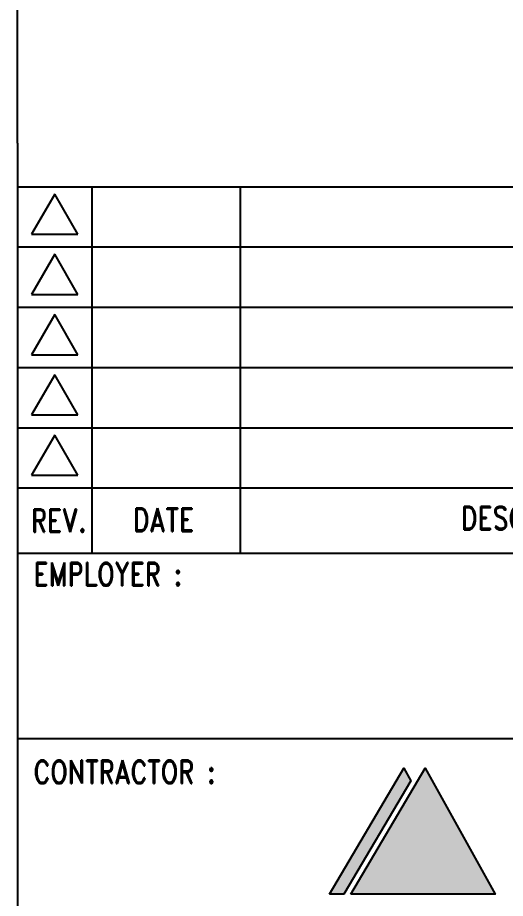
# Model space of a CAD drawing. Header units: millimetres. Extents: x 376548 to 485787, y -156716 to -17718.
# Drawn here: x 442318 to 444549, y -125184 to -121154 of the extents above; entities that cross this region are included whole.
import ezdxf
from ezdxf.enums import TextEntityAlignment as Align

# ---------------------------------------------------------------- set-up
doc = ezdxf.new("R2010")
doc.units = ezdxf.units.MM
doc.header["$LTSCALE"] = 2
doc.layers.add('Layer 1', color=7, linetype='Continuous')
doc.layers.add('TAN-TIT', color=30, linetype='Continuous')
doc.styles.add('RD6', font='ROMAND.shx', dxfattribs={"width": 0.83, "height": 6})

# ---------------------------------------------------------------- blocks, each defined once
blk = doc.blocks.new('BORDER')
h = blk.add_hatch(color=256)
h.dxf.hatch_style = 1
h.paths.add_polyline_path([(20566.2, 2725.7), (20339.4, 2341.8), (20779.3, 2341.8)])
h.paths.add_polyline_path([(20522, 2687.2), (20500.7, 2725.7), (20274, 2341.8), (20317.9, 2341.8)])
at = {"layer": 'Layer 1'}
for points in [[(20274, 2341.8), (20500.7, 2725.7), (20522, 2687.2), (20317.9, 2341.8), (20274, 2341.8)], [(20339.4, 2341.8), (20566.2, 2725.7), (20779.3, 2341.8), (20339.4, 2341.8)]]:
    blk.add_lwpolyline(points, dxfattribs=at)
at = {"layer": 'TAN-TIT'}
for p, q in [((19323.7, 4632.3), (19323.7, 16468)), ((19323.7, 4632.3), (19323.7, 352)), ((23282.3, 4498.7), (19323.7, 4498.7)), ((19549.9, 4498.7), (19549.9, 3381.8)), ((20002.3, 4498.7), (20002.3, 3381.8)), ((19436.9, 4477.2), (19366.3, 4354.8)), ((19507.6, 4354.8), (19436.9, 4477.2)), ((19366.3, 4354.8), (19507.6, 4354.8)), ((23282.3, 4314.9), (19323.7, 4314.9)), ((19436.9, 4293.4), (19366.3, 4171)), ((19507.6, 4171), (19436.9, 4293.4)), ((19366.3, 4171), (19507.6, 4171)), ((23282.3, 4131.1), (19323.7, 4131.1)), ((19436.9, 4109.7), (19366.3, 3987.2)), ((19507.6, 3987.2), (19436.9, 4109.7)), ((19366.3, 3987.2), (19507.6, 3987.2)), ((23282.3, 3947.3), (19323.7, 3947.3)), ((19436.9, 3925.9), (19366.3, 3803.4)), ((19507.6, 3803.4), (19436.9, 3925.9)), ((19366.3, 3803.4), (19507.6, 3803.4)), ((23282.3, 3763.5), (19323.7, 3763.5)), ((19436.9, 3742.1), (19366.3, 3619.6)), ((19507.6, 3619.6), (19436.9, 3742.1)), ((19366.3, 3619.6), (19507.6, 3619.6)), ((23282.3, 3579.7), (19323.7, 3579.7)), ((19323.7, 3381.8), (23282.3, 3381.8)), ((19323.7, 2816.3), (23282.3, 2816.3))]:
    blk.add_line(p, q, dxfattribs=at)
at = {"layer": 'TAN-TIT', "style": 'RD6', "width": 0.8}
for s, p in [('DESCRIPTION', (20917.1, 3453.4)), ('REV.', (19449.7, 3445.6)), ('DATE', (19768.5, 3448.4))]:
    blk.add_text(s, height=70.69, dxfattribs=at).set_placement(p, align=Align.CENTER)
for s, p in [('EMPLOYER :', (19372.4, 3282.3)), ('CONTRACTOR :', (19372.4, 2679.4))]:
    blk.add_text(s, height=70.69, dxfattribs=at).set_placement(p)

msp = doc.modelspace()

# ---------------------------------------------------------------- block references
at = {"xscale": 1.5, "yscale": 1.5, "zscale": 1.5}
msp.add_blockref('BORDER', (413332.8, -128677.6), dxfattribs=at)

doc.saveas('drawing.dxf')
